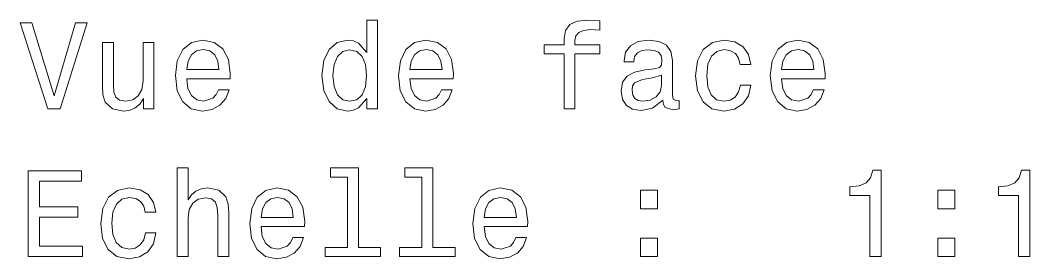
# Model space of a CAD drawing. Extents: x -1556 to 2480, y -1748 to 2591.
# Drawn here: x 594.64 to 635.85, y 197.5 to 207.26 of the extents above; entities that cross this region are included whole.
import ezdxf

# ---------------------------------------------------------------- set-up
doc = ezdxf.new("R2010")
doc.units = 0

msp = doc.modelspace()

# ---------------------------------------------------------------- linework, layer by layer
at = {"color": 7, "lineweight": 13}
for points in [[(596.895508, 207.148422), (596.018005, 204.167862), (595.115295, 207.148422), (594.636169, 207.148422), (595.765869, 203.643372), (596.270203, 203.643372), (597.374634, 207.148422)], [(608.78241, 204.061966), (608.78241, 203.643372), (609.226196, 203.643372), (609.226196, 207.264404), (608.787476, 207.264404), (608.787476, 205.938034), (608.449585, 206.32132), (608.242798, 206.412109), (608.005737, 206.447403), (607.577087, 206.346542), (607.244263, 206.064117), (607.027405, 205.610229), (606.951721, 205), (607.027405, 204.389771), (607.244263, 203.930832), (607.577087, 203.643372), (608.005737, 203.547546), (608.242798, 203.582855), (608.45459, 203.67363)], [(616.841492, 205.882568), (616.841492, 203.643372), (617.285278, 203.643372), (617.285278, 205.882568), (618.293945, 205.882568), (618.293945, 206.260803), (617.285278, 206.260803), (617.285278, 206.427231), (617.320618, 206.628967), (617.436584, 206.765137), (617.633301, 206.845825), (617.91571, 206.876083), (618.293945, 206.855911), (618.293945, 207.239197), (617.814819, 207.264404), (617.381104, 207.219025), (617.078552, 207.082855), (616.896973, 206.845825), (616.841492, 206.507919), (616.841492, 206.260803), (616.029541, 206.260803), (616.029541, 205.882568)], [(600.097961, 206.351578), (599.654175, 206.351578), (599.654175, 204.788177), (599.60376, 204.425079), (599.45752, 204.162827), (599.23053, 204.001434), (598.932983, 203.951004), (598.695984, 203.991348), (598.544678, 204.112396), (598.458923, 204.319168), (598.438782, 204.611664), (598.438782, 206.351578), (597.994934, 206.351578), (597.994934, 204.57132), (598.010071, 204.213257), (598.105896, 203.91571), (598.398438, 203.643372), (598.867432, 203.547546), (599.119568, 203.582855), (599.336426, 203.67363), (599.523071, 203.829971), (599.674377, 204.056915), (599.674377, 203.643372), (600.097961, 203.643372)], [(601.434448, 204.868881), (603.209656, 204.868881), (603.214722, 205.075653), (603.134033, 205.655624), (602.912109, 206.08934), (602.559082, 206.351578), (602.090088, 206.447403), (601.631104, 206.346542), (601.278076, 206.064117), (601.051147, 205.605194), (600.970459, 205), (601.046082, 204.379684), (601.273071, 203.925797), (601.621033, 203.643372), (602.074951, 203.547546), (602.468323, 203.613113), (602.791077, 203.784576), (603.028076, 204.056915), (603.164246, 204.420029), (602.725525, 204.420029), (602.634705, 204.218292), (602.503601, 204.067001), (602.130432, 203.945969), (601.842957, 204.001434), (601.626099, 204.177948), (601.484863, 204.465424), (601.434448, 204.853745)], [(610.54248, 204.868881), (612.317749, 204.868881), (612.322754, 205.075653), (612.242065, 205.655624), (612.020203, 206.08934), (611.667175, 206.351578), (611.19812, 206.447403), (610.739197, 206.346542), (610.386169, 206.064117), (610.159241, 205.605194), (610.078552, 205), (610.154175, 204.379684), (610.381104, 203.925797), (610.729126, 203.643372), (611.182983, 203.547546), (611.576355, 203.613113), (611.899109, 203.784576), (612.136169, 204.056915), (612.272339, 204.420029), (611.833557, 204.420029), (611.742798, 204.218292), (611.611694, 204.067001), (611.238464, 203.945969), (610.950989, 204.001434), (610.734131, 204.177948), (610.592957, 204.465424), (610.54248, 204.853745)], [(620.871033, 203.996399), (620.871033, 203.981262), (620.89624, 203.809799), (620.971924, 203.688766), (621.289612, 203.592941), (621.536743, 203.633286), (621.536743, 203.976227), (621.430847, 203.96109), (621.289612, 204.026657), (621.264404, 204.228394), (621.264404, 205.630402), (621.203918, 205.98848), (621.027405, 206.240631), (620.719727, 206.391937), (620.286011, 206.447403), (619.862366, 206.386887), (619.549683, 206.215424), (619.353027, 205.94812), (619.287476, 205.595108), (619.287476, 205.564835), (619.685852, 205.564835), (619.721191, 205.776657), (619.832153, 205.927948), (620.013672, 206.018738), (620.270874, 206.054031), (620.518005, 206.028824), (620.694519, 205.953171), (620.800415, 205.822052), (620.835754, 205.640488), (620.815552, 205.42868), (620.734863, 205.322769), (620.533142, 205.272339), (620.154907, 205.231995), (619.721191, 205.141205), (619.413574, 204.979828), (619.231995, 204.727661), (619.176514, 204.354462), (619.226929, 204.021606), (619.383301, 203.77449), (619.635437, 203.618149), (619.983459, 203.562683), (620.452454, 203.668594)], [(624.023071, 205.453888), (624.461792, 205.453888), (624.371033, 205.857346), (624.154175, 206.175079), (623.816284, 206.371765), (623.377502, 206.447403), (622.893372, 206.346542), (622.525208, 206.064117), (622.293213, 205.605194), (622.212524, 204.989914), (622.288208, 204.379684), (622.515137, 203.925797), (622.873169, 203.643372), (623.362366, 203.547546), (623.796082, 203.623199), (624.134033, 203.835007), (624.365967, 204.167862), (624.466858, 204.611664), (624.043213, 204.611664), (623.96759, 204.329254), (623.826355, 204.117432), (623.624634, 203.986313), (623.377502, 203.945969), (623.069885, 204.01152), (622.847961, 204.213257), (622.711792, 204.541061), (622.666443, 205.005035), (622.711792, 205.458939), (622.853027, 205.786743), (623.079956, 205.98848), (623.377502, 206.059082), (623.639771, 206.013687), (623.836426, 205.89769), (623.96759, 205.706055)], [(625.722595, 204.868881), (627.497864, 204.868881), (627.502869, 205.075653), (627.42218, 205.655624), (627.200317, 206.08934), (626.84729, 206.351578), (626.378235, 206.447403), (625.919312, 206.346542), (625.566284, 206.064117), (625.339355, 205.605194), (625.258667, 205), (625.33429, 204.379684), (625.561218, 203.925797), (625.909241, 203.643372), (626.363098, 203.547546), (626.75647, 203.613113), (627.079224, 203.784576), (627.316284, 204.056915), (627.452454, 204.420029), (627.013672, 204.420029), (626.922913, 204.218292), (626.791809, 204.067001), (626.418579, 203.945969), (626.131104, 204.001434), (625.914246, 204.177948), (625.773071, 204.465424), (625.722595, 204.853745)], [(601.434448, 205.242081), (601.489929, 205.590057), (601.626099, 205.84726), (601.832825, 206.003601), (602.105164, 206.059082), (602.372498, 206.003601), (602.579224, 205.84726), (602.705322, 205.590057), (602.750732, 205.242081)], [(608.081421, 206.048996), (608.373901, 205.978394), (608.595825, 205.781708), (608.726929, 205.453888), (608.777405, 205), (608.726929, 204.541061), (608.595825, 204.213257), (608.373901, 204.01152), (608.081421, 203.945969), (607.804016, 204.01152), (607.592224, 204.213257), (607.450989, 204.546112), (607.40564, 205), (607.450989, 205.448853), (607.592224, 205.776657), (607.804016, 205.978394)], [(610.54248, 205.242081), (610.597961, 205.590057), (610.734131, 205.84726), (610.940918, 206.003601), (611.213257, 206.059082), (611.48053, 206.003601), (611.687317, 205.84726), (611.813416, 205.590057), (611.858765, 205.242081)], [(625.722595, 205.242081), (625.778076, 205.590057), (625.914246, 205.84726), (626.121033, 206.003601), (626.393372, 206.059082), (626.660645, 206.003601), (626.867432, 205.84726), (626.99353, 205.590057), (627.038879, 205.242081)], [(620.820618, 204.591492), (620.760071, 204.329254), (620.598694, 204.127518), (620.356628, 203.996399), (620.059082, 203.951004), (619.867432, 203.976227), (619.731262, 204.056915), (619.645508, 204.19812), (619.6203, 204.394806), (619.640503, 204.57132), (619.721191, 204.697403), (620.043945, 204.838623), (620.452454, 204.899139), (620.820618, 205.020172)], [(601.046082, 197.596542), (601.489929, 197.596542), (601.489929, 199.159943), (601.535278, 199.518005), (601.68158, 199.780258), (601.908508, 199.94165), (602.211121, 200.002167), (602.453186, 199.951736), (602.604492, 199.815567), (602.680115, 199.588623), (602.705322, 199.286026), (602.705322, 197.596542), (603.149109, 197.596542), (603.149109, 199.376801), (603.128967, 199.734863), (603.038208, 200.032425), (602.740662, 200.304749), (602.276672, 200.400574), (602.024475, 200.36528), (601.807617, 200.269455), (601.626099, 200.118149), (601.489929, 199.911377), (601.489929, 201.217575), (601.046082, 201.217575)], [(608.000732, 200.844376), (608.000732, 197.969742), (607.087891, 197.969742), (607.087891, 197.596542), (609.352295, 197.596542), (609.352295, 197.969742), (608.444519, 197.969742), (608.444519, 201.217575), (607.304749, 201.217575), (607.304749, 200.844376)], [(611.036743, 200.844376), (611.036743, 197.969742), (610.123901, 197.969742), (610.123901, 197.596542), (612.388306, 197.596542), (612.388306, 197.969742), (611.48053, 197.969742), (611.48053, 201.217575), (610.340759, 201.217575), (610.340759, 200.844376)], [(594.958923, 197.596542), (597.177979, 197.596542), (597.177979, 198.020172), (595.422913, 198.020172), (595.422913, 199.205338), (596.986328, 199.205338), (596.986328, 199.623917), (595.422913, 199.623917), (595.422913, 200.672913), (597.137634, 200.672913), (597.137634, 201.096542), (594.958923, 201.096542)], [(629.323486, 197.596542), (629.78241, 197.596542), (629.78241, 201.121765), (629.439453, 201.121765), (629.348694, 200.814117), (629.167114, 200.607346), (628.889771, 200.486313), (628.50647, 200.445969), (628.50647, 200.087891), (629.323486, 200.087891)], [(635.395508, 197.596542), (635.854492, 197.596542), (635.854492, 201.121765), (635.511536, 201.121765), (635.420776, 200.814117), (635.239197, 200.607346), (634.961792, 200.486313), (634.578552, 200.445969), (634.578552, 200.087891), (635.395508, 200.087891)], [(599.734863, 199.407059), (600.173645, 199.407059), (600.082825, 199.810516), (599.865967, 200.12825), (599.528076, 200.324936), (599.089355, 200.400574), (598.605164, 200.299713), (598.237061, 200.017288), (598.005066, 199.558365), (597.924377, 198.943085), (598, 198.332855), (598.226929, 197.878967), (598.585022, 197.596542), (599.074219, 197.500717), (599.507935, 197.57637), (599.845825, 197.788177), (600.07782, 198.121033), (600.17865, 198.564835), (599.755066, 198.564835), (599.679382, 198.282425), (599.538208, 198.070602), (599.336426, 197.939484), (599.089355, 197.899139), (598.781677, 197.964691), (598.559814, 198.166428), (598.423645, 198.494232), (598.378235, 198.958221), (598.423645, 199.412109), (598.564819, 199.739914), (598.791809, 199.94165), (599.089355, 200.012253), (599.351563, 199.966858), (599.548279, 199.850861), (599.679382, 199.659225)], [(604.470459, 198.822052), (606.245667, 198.822052), (606.250732, 199.028824), (606.170044, 199.608795), (605.94812, 200.042511), (605.595093, 200.304749), (605.126099, 200.400574), (604.667175, 200.299713), (604.314148, 200.017288), (604.087158, 199.558365), (604.00647, 198.953171), (604.082153, 198.332855), (604.309082, 197.878967), (604.657043, 197.596542), (605.110962, 197.500717), (605.504333, 197.566284), (605.827087, 197.737747), (606.064148, 198.010086), (606.200317, 198.373199), (605.761536, 198.373199), (605.670776, 198.171463), (605.539612, 198.020172), (605.166443, 197.899139), (604.878967, 197.954605), (604.662109, 198.131119), (604.520874, 198.418594), (604.470459, 198.806915)], [(613.578552, 198.822052), (615.35376, 198.822052), (615.358765, 199.028824), (615.278076, 199.608795), (615.056213, 200.042511), (614.703186, 200.304749), (614.234131, 200.400574), (613.775208, 200.299713), (613.42218, 200.017288), (613.195251, 199.558365), (613.114563, 198.953171), (613.190186, 198.332855), (613.417175, 197.878967), (613.765137, 197.596542), (614.218994, 197.500717), (614.612366, 197.566284), (614.935181, 197.737747), (615.17218, 198.010086), (615.30835, 198.373199), (614.869568, 198.373199), (614.778809, 198.171463), (614.647705, 198.020172), (614.274475, 197.899139), (613.987061, 197.954605), (613.770203, 198.131119), (613.628967, 198.418594), (613.578552, 198.806915)], [(604.470459, 199.195251), (604.52594, 199.543228), (604.662109, 199.80043), (604.868896, 199.956772), (605.141235, 200.012253), (605.408508, 199.956772), (605.615295, 199.80043), (605.741333, 199.543228), (605.786743, 199.195251)], [(613.578552, 199.195251), (613.634033, 199.543228), (613.770203, 199.80043), (613.976929, 199.956772), (614.249268, 200.012253), (614.516602, 199.956772), (614.723328, 199.80043), (614.849426, 199.543228), (614.894836, 199.195251)], [(619.958191, 199.553314), (620.654175, 199.553314), (620.654175, 200.304749), (619.958191, 200.304749)], [(632.102295, 199.553314), (632.798279, 199.553314), (632.798279, 200.304749), (632.102295, 200.304749)], [(619.958191, 197.596542), (620.654175, 197.596542), (620.654175, 198.347977), (619.958191, 198.347977)], [(632.102295, 197.596542), (632.798279, 197.596542), (632.798279, 198.347977), (632.102295, 198.347977)]]:
    msp.add_lwpolyline(points, close=True, dxfattribs=at)

doc.saveas('drawing.dxf')
